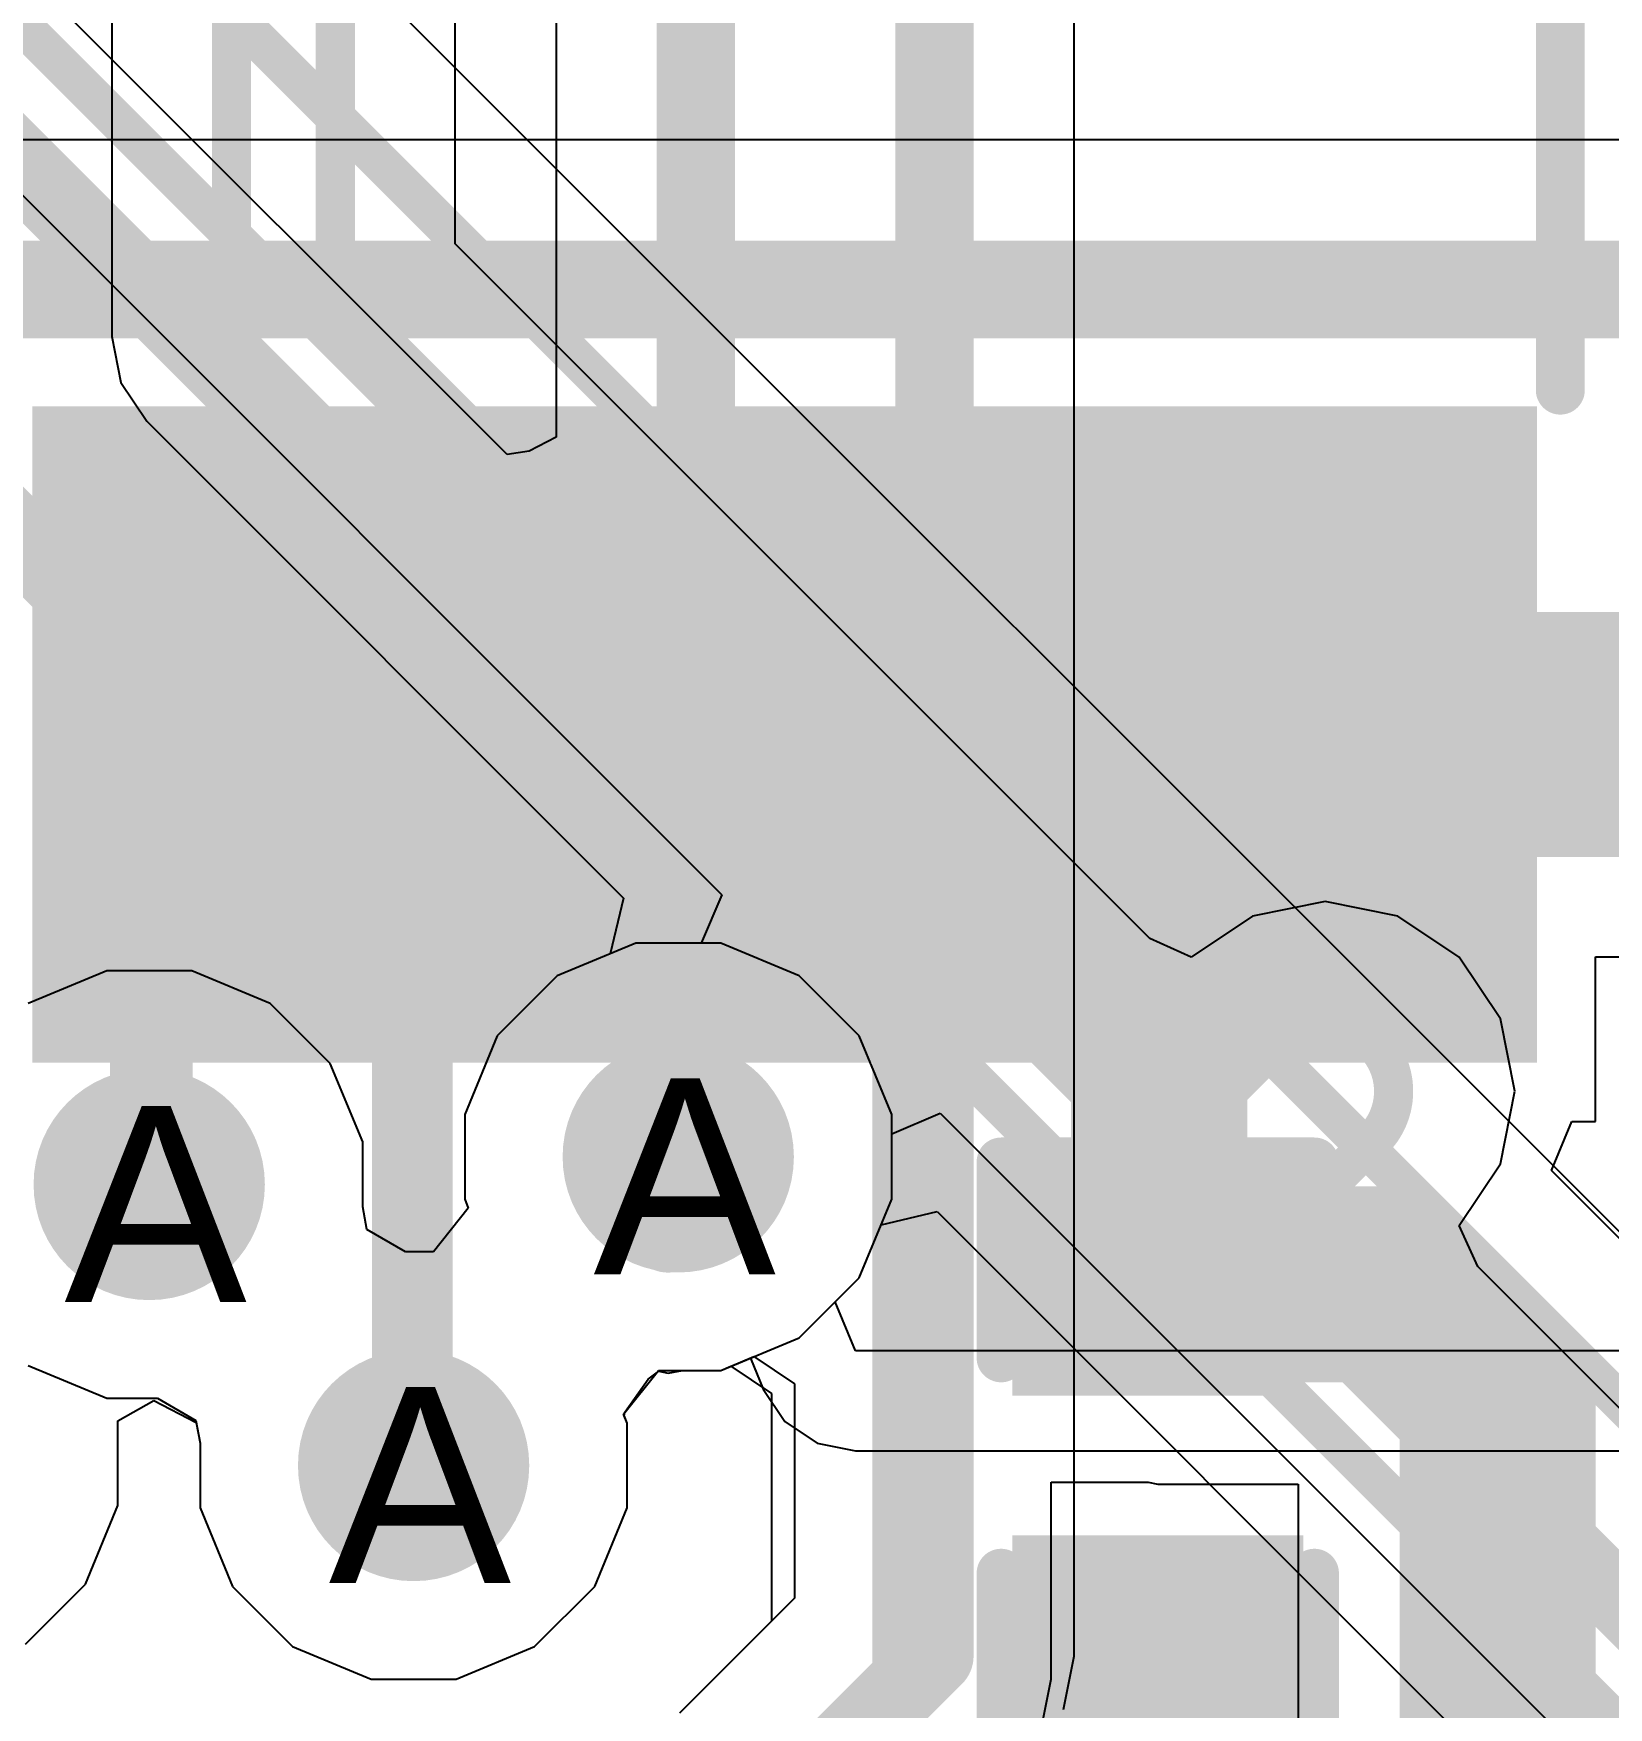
# Model space of a CAD drawing. Header units: inches. Extents: x 0 to 5271, y 0 to 5417.
# Drawn here: x 57.84 to 61.926, y 88.635 to 92.978 of the extents above; entities that cross this region are included whole.
import ezdxf

# ---------------------------------------------------------------- set-up
doc = ezdxf.new("R2010")
doc.units = ezdxf.units.IN
for name, color, linetype in [('Bottom Layer', 5, 'Continuous'), ('Drill Drawing', 1, 'Continuous'), ('L2_GND1', 16, 'Continuous'), ('L3_SIG1', 76, 'Continuous'), ('L4_PWR', 90, 'Continuous'), ('L5_GND2', 156, 'Continuous'), ('L6_SIG2', 130, 'Continuous'), ('L7_GND3', 216, 'Continuous'), ('Top Layer', 1, 'Continuous'), ('Top Overlay', 2, 'Continuous'), ('Top Paste', 8, 'Continuous'), ('Top Solder', 216, 'Continuous'), ('Via Holes', 16, 'Continuous')]:
    doc.layers.add(name, color=color, linetype=linetype)
doc.styles.add('Arial', font='', dxfattribs={"height": 0.2})
doc.styles.get('Arial').set_extended_font_data('Arial')

# ---------------------------------------------------------------- blocks, each defined once
blk = doc.blocks.new('C___0402_408')
at = {"layer": 'Top Layer'}
for points in [[(-0.6985, -0.3175), (-0.6985, 0.3175), (-0.2413, 0.3175), (-0.2413, -0.3175)], [(0.2413, -0.3175), (0.2413, 0.3175), (0.6985, 0.3175), (0.6985, -0.3175)]]:
    blk.add_hatch(color=1, dxfattribs=at).paths.add_polyline_path(points)
at = {"layer": 'Top Paste'}
for points in [[(-0.6985, -0.3175), (-0.6985, 0.3175), (-0.2413, 0.3175), (-0.2413, -0.3175)], [(0.2413, -0.3175), (0.2413, 0.3175), (0.6985, 0.3175), (0.6985, -0.3175)]]:
    blk.add_hatch(color=8, dxfattribs=at).paths.add_polyline_path(points)
at = {"layer": 'Top Solder'}
for points in [[(-0.7585, -0.3775), (-0.7585, 0.3775), (-0.1813, 0.3775), (-0.1813, -0.3775)], [(0.1813, -0.3775), (0.1813, 0.3775), (0.7585, 0.3775), (0.7585, -0.3775)]]:
    blk.add_hatch(color=216, dxfattribs=at).paths.add_polyline_path(points)
at = {"layer": 'Top Overlay'}
for points in [[(-0.2794, 0.4064, 0.127, 0.127, 0), (-0.7874, 0.4064, 0.127, 0.127, 0)], [(-0.7874, -0.4064, 0.127, 0.127, 0), (-0.7874, 0.4064, 0.127, 0.127, 0)], [(0.7874, 0.4064, 0.127, 0.127, 0), (0.2794, 0.4064, 0.127, 0.127, 0)], [(0.7874, -0.4064, 0.127, 0.127, 0), (0.7874, 0.4064, 0.127, 0.127, 0)], [(-0.2794, -0.4064, 0.127, 0.127, 0), (-0.7874, -0.4064, 0.127, 0.127, 0)], [(0.7874, -0.4064, 0.127, 0.127, 0), (0.2794, -0.4064, 0.127, 0.127, 0)]]:
    blk.add_lwpolyline(points, format="xyseb", dxfattribs=at)
for points in [[(-0.8191, 0.4064, 0.0635, 0.0635, 1), (-0.7556, 0.4064, 0.0635, 0.0635, 1)], [(-0.8191, 0.4064, 0.0635, 0.0635, 1), (-0.7556, 0.4064, 0.0635, 0.0635, 1)], [(-0.3111, 0.4064, 0.0635, 0.0635, 1), (-0.2476, 0.4064, 0.0635, 0.0635, 1)], [(0.2477, 0.4064, 0.0635, 0.0635, 1), (0.3112, 0.4064, 0.0635, 0.0635, 1)], [(0.7557, 0.4064, 0.0635, 0.0635, 1), (0.8192, 0.4064, 0.0635, 0.0635, 1)], [(0.7557, 0.4064, 0.0635, 0.0635, 1), (0.8192, 0.4064, 0.0635, 0.0635, 1)], [(-0.8191, -0.4064, 0.0635, 0.0635, 1), (-0.7556, -0.4064, 0.0635, 0.0635, 1)], [(-0.8191, -0.4064, 0.0635, 0.0635, 1), (-0.7556, -0.4064, 0.0635, 0.0635, 1)], [(-0.3111, -0.4064, 0.0635, 0.0635, 1), (-0.2476, -0.4064, 0.0635, 0.0635, 1)], [(0.2477, -0.4064, 0.0635, 0.0635, 1), (0.3112, -0.4064, 0.0635, 0.0635, 1)], [(0.7557, -0.4064, 0.0635, 0.0635, 1), (0.8192, -0.4064, 0.0635, 0.0635, 1)], [(0.7557, -0.4064, 0.0635, 0.0635, 1), (0.8192, -0.4064, 0.0635, 0.0635, 1)]]:
    blk.add_lwpolyline(points, format="xyseb", close=True, dxfattribs=at)
blk = doc.blocks.new('24_TSSOP_421')
at = {"layer": 'Top Layer'}
for points in [[(-3.65, -0.1), (-2.15, -0.1), (-2.15, -0.55), (-3.65, -0.55)], [(-3.65, -0.75), (-2.15, -0.75), (-2.15, -1.2), (-3.65, -1.2)], [(-3.65, -1.4), (-2.15, -1.4), (-2.15, -1.85), (-3.65, -1.85)], [(-3.65, -2.05), (-2.15, -2.05), (-2.15, -2.5), (-3.65, -2.5)], [(-3.65, -2.7), (-2.15, -2.7), (-2.15, -3.15), (-3.65, -3.15)], [(-3.65, -3.35), (-2.15, -3.35), (-2.15, -3.8), (-3.65, -3.8)]]:
    blk.add_hatch(color=1, dxfattribs=at).paths.add_polyline_path(points)
at = {"layer": 'Top Paste'}
for points in [[(-3.65, -0.1), (-2.15, -0.1), (-2.15, -0.55), (-3.65, -0.55)], [(-3.65, -0.75), (-2.15, -0.75), (-2.15, -1.2), (-3.65, -1.2)], [(-3.65, -1.4), (-2.15, -1.4), (-2.15, -1.85), (-3.65, -1.85)], [(-3.65, -2.05), (-2.15, -2.05), (-2.15, -2.5), (-3.65, -2.5)], [(-3.65, -2.7), (-2.15, -2.7), (-2.15, -3.15), (-3.65, -3.15)], [(-3.65, -3.35), (-2.15, -3.35), (-2.15, -3.8), (-3.65, -3.8)]]:
    blk.add_hatch(color=8, dxfattribs=at).paths.add_polyline_path(points)
at = {"layer": 'Top Solder'}
for points in [[(-3.7516, 0.0016), (-2.0484, 0.0016), (-2.0484, -0.6516), (-3.7516, -0.6516)], [(-3.7516, -0.6484), (-2.0484, -0.6484), (-2.0484, -1.3016), (-3.7516, -1.3016)], [(-3.7516, -1.2984), (-2.0484, -1.2984), (-2.0484, -1.9516), (-3.7516, -1.9516)], [(-3.7516, -1.9484), (-2.0484, -1.9484), (-2.0484, -2.6016), (-3.7516, -2.6016)], [(-3.7516, -2.5984), (-2.0484, -2.5984), (-2.0484, -3.2516), (-3.7516, -3.2516)], [(-3.7516, -3.2484), (-2.0484, -3.2484), (-2.0484, -3.9016), (-3.7516, -3.9016)]]:
    blk.add_hatch(color=216, dxfattribs=at).paths.add_polyline_path(points)
at = {"layer": 'Top Overlay'}
blk.add_lwpolyline([(-2.0066, -3.9624, 0.127, 0.127, 0), (1.9558, -3.9624, 0.127, 0.127, 0)], format="xyseb", dxfattribs=at)
blk.add_lwpolyline([(-2.0384, -3.9624, 0.0635, 0.0635, 1), (-1.9749, -3.9624, 0.0635, 0.0635, 1)], format="xyseb", close=True, dxfattribs=at)

msp = doc.modelspace()

# ---------------------------------------------------------------- hatches: boundary and pattern name
at = {"layer": 'Bottom Layer'}
h = msp.add_hatch(color=5, dxfattribs=at)
edge = h.paths.add_edge_path()
edge.add_arc((59.5129, 90.0639), 0.3, 0, 360)
h = msp.add_hatch(color=5, dxfattribs=at)
edge = h.paths.add_edge_path()
edge.add_arc((58.1406, 89.9922), 0.3, 0, 360)
h = msp.add_hatch(color=5, dxfattribs=at)
edge = h.paths.add_edge_path()
edge.add_arc((58.8264, 89.2632), 0.3, 0, 360)
at = {"layer": 'L2_GND1'}
h = msp.add_hatch(color=16, dxfattribs=at)
edge = h.paths.add_edge_path()
edge.add_arc((59.5129, 90.0639), 0.3, 0, 360)
h = msp.add_hatch(color=16, dxfattribs=at)
edge = h.paths.add_edge_path()
edge.add_arc((58.1406, 89.9922), 0.3, 0, 360)
h = msp.add_hatch(color=16, dxfattribs=at)
edge = h.paths.add_edge_path()
edge.add_arc((58.8264, 89.2632), 0.3, 0, 360)
at = {"layer": 'L3_SIG1'}
h = msp.add_hatch(color=76, dxfattribs=at)
edge = h.paths.add_edge_path()
edge.add_arc((59.5129, 90.0639), 0.3, 0, 360)
h = msp.add_hatch(color=76, dxfattribs=at)
edge = h.paths.add_edge_path()
edge.add_arc((58.1406, 89.9922), 0.3, 0, 360)
h = msp.add_hatch(color=76, dxfattribs=at)
edge = h.paths.add_edge_path()
edge.add_arc((58.8264, 89.2632), 0.3, 0, 360)
at = {"layer": 'L4_PWR'}
h = msp.add_hatch(color=90, dxfattribs=at)
edge = h.paths.add_edge_path()
edge.add_arc((59.5129, 90.0639), 0.3, 0, 360)
h = msp.add_hatch(color=90, dxfattribs=at)
edge = h.paths.add_edge_path()
edge.add_arc((58.1406, 89.9922), 0.3, 0, 360)
h = msp.add_hatch(color=90, dxfattribs=at)
edge = h.paths.add_edge_path()
edge.add_arc((58.8264, 89.2632), 0.3, 0, 360)
at = {"layer": 'L5_GND2'}
h = msp.add_hatch(color=156, dxfattribs=at)
edge = h.paths.add_edge_path()
edge.add_arc((59.5129, 90.0639), 0.3, 0, 360)
h = msp.add_hatch(color=156, dxfattribs=at)
edge = h.paths.add_edge_path()
edge.add_arc((58.1406, 89.9922), 0.3, 0, 360)
h = msp.add_hatch(color=156, dxfattribs=at)
edge = h.paths.add_edge_path()
edge.add_arc((58.8264, 89.2632), 0.3, 0, 360)
at = {"layer": 'L6_SIG2'}
h = msp.add_hatch(color=130, dxfattribs=at)
edge = h.paths.add_edge_path()
edge.add_arc((59.5129, 90.0639), 0.3, 0, 360)
h = msp.add_hatch(color=130, dxfattribs=at)
edge = h.paths.add_edge_path()
edge.add_arc((58.1406, 89.9922), 0.3, 0, 360)
h = msp.add_hatch(color=130, dxfattribs=at)
edge = h.paths.add_edge_path()
edge.add_arc((58.8264, 89.2632), 0.3, 0, 360)
at = {"layer": 'L7_GND3'}
h = msp.add_hatch(color=216, dxfattribs=at)
edge = h.paths.add_edge_path()
edge.add_arc((59.5129, 90.0639), 0.3, 0, 360)
h = msp.add_hatch(color=216, dxfattribs=at)
edge = h.paths.add_edge_path()
edge.add_arc((58.1406, 89.9922), 0.3, 0, 360)
h = msp.add_hatch(color=216, dxfattribs=at)
edge = h.paths.add_edge_path()
edge.add_arc((58.8264, 89.2632), 0.3, 0, 360)
at = {"layer": 'Top Layer'}
for points in [[(61.4136, 90.8419), (62.9872, 90.8419), (62.9872, 91.4769), (61.4136, 91.4769)], [(60.4393, 89.4791), (61.0743, 89.4791), (61.0743, 89.9617), (60.4393, 89.9617)]]:
    msp.add_hatch(color=1, dxfattribs=at).paths.add_polyline_path(points)
h = msp.add_hatch(color=1, dxfattribs=at)
edge = h.paths.add_edge_path()
edge.add_arc((59.5129, 90.0639), 0.3, 0, 360)
h = msp.add_hatch(color=1, dxfattribs=at)
edge = h.paths.add_edge_path()
edge.add_arc((58.1406, 89.9922), 0.3, 0, 360)
h = msp.add_hatch(color=1, dxfattribs=at)
edge = h.paths.add_edge_path()
edge.add_arc((58.8264, 89.2632), 0.3, 0, 360)
at = {"layer": 'Via Holes'}
h = msp.add_hatch(color=7, dxfattribs=at)
edge = h.paths.add_edge_path()
edge.add_arc((59.5129, 90.0639), 0.15, 0, 360)
h = msp.add_hatch(color=7, dxfattribs=at)
edge = h.paths.add_edge_path()
edge.add_arc((58.1406, 89.9922), 0.15, 0, 360)
h = msp.add_hatch(color=7, dxfattribs=at)
edge = h.paths.add_edge_path()
edge.add_arc((58.8264, 89.2632), 0.15, 0, 360)

# ---------------------------------------------------------------- linework, layer by layer
at = {"layer": 'Bottom Layer'}
for p, q in [((60.54, 88.7688), (60.54, 99.0974)), ((59.069, 91.8855), (56.3974, 94.5571)), ((59.196, 94.4864), (59.196, 91.9309)), ((59.196, 91.9309), (59.1259, 91.8942)), ((59.1259, 91.8942), (59.069, 91.8855)), ((59.6231, 89.5099), (59.7092, 89.5456)), ((59.7092, 89.5456), (59.8148, 89.475)), ((57.8268, 89.5225), (58.0304, 89.4382)), ((59.371, 89.3961), (59.4613, 89.5099)), ((59.4613, 89.5099), (59.6231, 89.5099)), ((59.8148, 89.475), (59.8148, 88.9189)), ((58.0304, 89.4382), (58.1618, 89.4382)), ((58.1618, 89.4382), (58.2616, 89.3797)), ((58.2616, 89.3797), (58.2724, 89.3209)), ((59.3804, 89.3734), (59.371, 89.3961)), ((59.3804, 89.153), (59.3804, 89.3734)), ((58.2724, 89.3209), (58.2724, 89.153)), ((58.2724, 89.153), (58.3567, 88.9494)), ((59.2961, 88.9494), (59.3804, 89.153)), ((58.3567, 88.9494), (58.5126, 88.7935)), ((59.1402, 88.7935), (59.2961, 88.9494)), ((59.8148, 88.9189), (59.5165, 88.6206)), ((58.5126, 88.7935), (58.7162, 88.7092)), ((58.9366, 88.7092), (59.1402, 88.7935)), ((60.5124, 88.63), (60.54, 88.7687)), ((60.54, 88.7687), (60.54, 88.7688)), ((58.7162, 88.7092), (58.9366, 88.7092))]:
    msp.add_line(p, q, dxfattribs=at)
for points in [[(59.5585, 90.1095, 0.2032, 0.2032, 0), (59.5585, 99.636, 0.2032, 0.2032, 0)], [(60.1774, 88.7687, 0.2032, 0.2032, 0), (60.1774, 99.6236, 0.2032, 0.2032, 0)], [(56.0348, 94.4069, 0.2032, 0.2032, 0), (58.8264, 91.6153, 0.2032, 0.2032, 0)], [(55.5752, 93.8966, 0.2032, 0.2032, 0), (58.1406, 91.3312, 0.2032, 0.2032, 0)], [(58.8264, 89.2632, 0.2032, 0.2032, 0), (58.8264, 91.6153, 0.2032, 0.2032, 0)], [(58.1406, 89.9922, 0.2032, 0.2032, 0), (58.1406, 91.3312, 0.2032, 0.2032, 0)], [(59.5129, 90.0639, 0.2032, 0.2032, 0), (59.5585, 90.1095, 0.2032, 0.2032, 0)], [(59.4752, 88.0666, 0.2032, 0.2032, 0), (60.1774, 88.7687, 0.2032, 0.2032, 0)]]:
    msp.add_lwpolyline(points, format="xyseb", dxfattribs=at)
for points in [[(58.7756, 91.6153, 0.1016, 0.1016, 1), (58.8772, 91.6153, 0.1016, 0.1016, 1)], [(58.7756, 91.6153, 0.1016, 0.1016, 1), (58.8772, 91.6153, 0.1016, 0.1016, 1)], [(58.0898, 91.3312, 0.1016, 0.1016, 1), (58.1914, 91.3312, 0.1016, 0.1016, 1)], [(58.0898, 91.3312, 0.1016, 0.1016, 1), (58.1914, 91.3312, 0.1016, 0.1016, 1)], [(59.5077, 90.1095, 0.1016, 0.1016, 1), (59.6093, 90.1095, 0.1016, 0.1016, 1)], [(59.5077, 90.1095, 0.1016, 0.1016, 1), (59.6093, 90.1095, 0.1016, 0.1016, 1)], [(59.4621, 90.0639, 0.1016, 0.1016, 1), (59.5637, 90.0639, 0.1016, 0.1016, 1)], [(58.0898, 89.9922, 0.1016, 0.1016, 1), (58.1914, 89.9922, 0.1016, 0.1016, 1)], [(58.7756, 89.2632, 0.1016, 0.1016, 1), (58.8772, 89.2632, 0.1016, 0.1016, 1)], [(60.1266, 88.7687, 0.1016, 0.1016, 1), (60.2282, 88.7687, 0.1016, 0.1016, 1)], [(60.1266, 88.7687, 0.1016, 0.1016, 1), (60.2282, 88.7687, 0.1016, 0.1016, 1)]]:
    msp.add_lwpolyline(points, format="xyseb", close=True, dxfattribs=at)
at = {"layer": 'L2_GND1'}
for p, q in [((59.4027, 90.6179), (59.1991, 90.5336)), ((59.6231, 90.6179), (59.4027, 90.6179)), ((59.8267, 90.5336), (59.6231, 90.6179)), ((58.0304, 90.5462), (57.8268, 90.4619)), ((58.2508, 90.5462), (58.0304, 90.5462)), ((58.4544, 90.4619), (58.2508, 90.5462)), ((59.1991, 90.5336), (59.0433, 90.3778)), ((59.9826, 90.3778), (59.8267, 90.5336)), ((58.6103, 90.306), (58.4544, 90.4619)), ((59.0433, 90.3778), (58.9589, 90.1741)), ((60.0669, 90.1741), (59.9826, 90.3778)), ((58.6946, 90.1024), (58.6103, 90.306)), ((58.9589, 90.1741), (58.9589, 89.9537)), ((60.0669, 89.9537), (60.0669, 90.1741)), ((58.6946, 89.9345), (58.6946, 90.1024)), ((58.7054, 89.8757), (58.6946, 89.9345)), ((58.9589, 89.9537), (58.9683, 89.931)), ((59.9826, 89.7501), (60.0669, 89.9537)), ((58.9683, 89.931), (58.878, 89.8172)), ((58.8052, 89.8172), (58.7054, 89.8757)), ((58.878, 89.8172), (58.8052, 89.8172)), ((59.9199, 89.6874), (59.9826, 89.7501)), ((59.9725, 89.5604), (59.9199, 89.6874)), ((59.6231, 89.5099), (59.6999, 89.5417)), ((59.6999, 89.5417), (59.7332, 89.4613)), ((71.0166, 89.5604), (59.9725, 89.5604)), ((57.8268, 89.5225), (58.0304, 89.4382)), ((59.371, 89.3961), (59.4613, 89.5099)), ((59.4613, 89.5099), (59.6231, 89.5099)), ((59.7332, 89.4613), (59.7893, 89.3773)), ((58.0304, 89.4382), (58.1618, 89.4382)), ((58.1618, 89.4382), (58.2616, 89.3797)), ((58.2616, 89.3797), (58.2724, 89.3209)), ((59.3804, 89.3734), (59.371, 89.3961)), ((59.3804, 89.153), (59.3804, 89.3734)), ((59.7893, 89.3773), (59.8734, 89.3211)), ((58.2724, 89.3209), (58.2724, 89.153)), ((59.8734, 89.3211), (59.9725, 89.3014)), ((59.9725, 89.3014), (70.9887, 89.3014)), ((58.2724, 89.153), (58.3567, 88.9494)), ((59.2961, 88.9494), (59.3804, 89.153)), ((58.3567, 88.9494), (58.5126, 88.7935)), ((59.1402, 88.7935), (59.2961, 88.9494)), ((58.5126, 88.7935), (58.7162, 88.7092)), ((58.9366, 88.7092), (59.1402, 88.7935)), ((58.7162, 88.7092), (58.9366, 88.7092))]:
    msp.add_line(p, q, dxfattribs=at)
at = {"layer": 'L3_SIG1'}
for p, q in [((59.4027, 90.6179), (59.1991, 90.5336)), ((59.6231, 90.6179), (59.4027, 90.6179)), ((59.8267, 90.5336), (59.6231, 90.6179)), ((58.0304, 90.5462), (57.8268, 90.4619)), ((58.2508, 90.5462), (58.0304, 90.5462)), ((58.4544, 90.4619), (58.2508, 90.5462)), ((59.1991, 90.5336), (59.0433, 90.3778)), ((59.9826, 90.3778), (59.8267, 90.5336)), ((58.6103, 90.306), (58.4544, 90.4619)), ((59.0433, 90.3778), (58.9589, 90.1741)), ((60.0669, 90.1741), (59.9826, 90.3778)), ((58.6946, 90.1024), (58.6103, 90.306)), ((58.9589, 90.1741), (58.9589, 89.9537)), ((60.0669, 89.9537), (60.0669, 90.1741)), ((58.6946, 89.9345), (58.6946, 90.1024)), ((58.7054, 89.8757), (58.6946, 89.9345)), ((58.9589, 89.9537), (58.9683, 89.931)), ((59.9826, 89.7501), (60.0669, 89.9537)), ((58.9683, 89.931), (58.878, 89.8172)), ((58.8052, 89.8172), (58.7054, 89.8757)), ((58.878, 89.8172), (58.8052, 89.8172)), ((59.8267, 89.5943), (59.9826, 89.7501)), ((59.6231, 89.5099), (59.8267, 89.5943)), ((57.8268, 89.5225), (58.0304, 89.4382)), ((59.371, 89.3961), (59.4613, 89.5099)), ((59.4613, 89.5099), (59.6231, 89.5099)), ((58.0304, 89.4382), (58.1618, 89.4382)), ((58.1618, 89.4382), (58.2616, 89.3797)), ((58.2616, 89.3797), (58.2724, 89.3209)), ((59.3804, 89.3734), (59.371, 89.3961)), ((59.3804, 89.153), (59.3804, 89.3734)), ((58.2724, 89.3209), (58.2724, 89.153)), ((58.2724, 89.153), (58.3567, 88.9494)), ((59.2961, 88.9494), (59.3804, 89.153)), ((58.3567, 88.9494), (58.5126, 88.7935)), ((59.1402, 88.7935), (59.2961, 88.9494)), ((58.5126, 88.7935), (58.7162, 88.7092)), ((58.9366, 88.7092), (59.1402, 88.7935)), ((58.7162, 88.7092), (58.9366, 88.7092))]:
    msp.add_line(p, q, dxfattribs=at)
at = {"layer": 'L4_PWR'}
for p, q in [((59.4027, 90.6179), (59.1991, 90.5336)), ((59.6231, 90.6179), (59.4027, 90.6179)), ((59.8267, 90.5336), (59.6231, 90.6179)), ((58.0304, 90.5462), (57.8268, 90.4619)), ((58.2508, 90.5462), (58.0304, 90.5462)), ((58.4544, 90.4619), (58.2508, 90.5462)), ((59.1991, 90.5336), (59.0433, 90.3778)), ((59.9826, 90.3778), (59.8267, 90.5336)), ((58.6103, 90.306), (58.4544, 90.4619)), ((59.0433, 90.3778), (58.9589, 90.1741)), ((60.0669, 90.1741), (59.9826, 90.3778)), ((58.6946, 90.1024), (58.6103, 90.306)), ((58.9589, 90.1741), (58.9589, 89.9537)), ((60.0669, 89.9537), (60.0669, 90.1741)), ((58.6946, 89.9345), (58.6946, 90.1024)), ((58.7054, 89.8757), (58.6946, 89.9345)), ((58.9589, 89.9537), (58.9683, 89.931)), ((59.9826, 89.7501), (60.0669, 89.9537)), ((58.9683, 89.931), (58.878, 89.8172)), ((58.8052, 89.8172), (58.7054, 89.8757)), ((58.878, 89.8172), (58.8052, 89.8172)), ((59.8267, 89.5943), (59.9826, 89.7501)), ((59.6231, 89.5099), (59.8267, 89.5943)), ((59.371, 89.3961), (59.4613, 89.5099)), ((59.4613, 89.5099), (59.6231, 89.5099)), ((58.0596, 89.3788), (58.1528, 89.4321)), ((58.1528, 89.4321), (58.2624, 89.375)), ((58.0596, 89.1594), (58.0596, 89.3788)), ((58.2624, 89.375), (58.2724, 89.3209)), ((59.3804, 89.3734), (59.371, 89.3961)), ((59.3804, 89.153), (59.3804, 89.3734)), ((58.2724, 89.3209), (58.2724, 89.153)), ((57.9753, 88.9558), (58.0596, 89.1594)), ((58.2724, 89.153), (58.3567, 88.9494)), ((59.2961, 88.9494), (59.3804, 89.153)), ((57.8194, 88.7999), (57.9753, 88.9558)), ((58.3567, 88.9494), (58.5126, 88.7935)), ((59.1402, 88.7935), (59.2961, 88.9494)), ((58.5126, 88.7935), (58.7162, 88.7092)), ((58.9366, 88.7092), (59.1402, 88.7935)), ((58.7162, 88.7092), (58.9366, 88.7092))]:
    msp.add_line(p, q, dxfattribs=at)
at = {"layer": 'L5_GND2'}
for p, q in [((58.0432, 94.5376), (58.0432, 92.1918)), ((58.934, 92.4321), (58.934, 94.5376)), ((60.3842, 90.9819), (58.934, 92.4321)), ((58.0432, 92.1918), (58.0669, 92.0729)), ((58.0669, 92.0729), (58.1342, 91.9721)), ((58.1342, 91.9721), (59.371, 90.7353)), ((60.7359, 90.6301), (60.3842, 90.9819)), ((59.371, 90.7353), (59.3363, 90.5904)), ((61.1909, 90.726), (61.0026, 90.6885)), ((61.3792, 90.6885), (61.1909, 90.726)), ((61.0026, 90.6885), (60.843, 90.5818)), ((61.5388, 90.5818), (61.3792, 90.6885)), ((60.843, 90.5818), (60.7359, 90.6301)), ((59.3363, 90.5904), (59.1991, 90.5336)), ((58.0304, 90.5462), (57.8268, 90.4619)), ((58.2508, 90.5462), (58.0304, 90.5462)), ((58.4544, 90.4619), (58.2508, 90.5462)), ((61.5388, 90.5818), (61.5388, 90.5819)), ((61.5388, 90.5819), (61.5388, 90.5818)), ((61.6455, 90.4222), (61.5388, 90.5818)), ((61.5388, 90.5818), (61.5388, 90.5818)), ((59.1991, 90.5336), (59.0433, 90.3778)), ((58.6103, 90.306), (58.4544, 90.4619)), ((61.6829, 90.2339), (61.6455, 90.4222)), ((59.0433, 90.3778), (58.9589, 90.1741)), ((58.6946, 90.1024), (58.6103, 90.306)), ((61.6455, 90.0456), (61.6829, 90.2339)), ((58.9589, 90.1741), (58.9589, 89.9537)), ((58.6946, 89.9345), (58.6946, 90.1024)), ((61.5388, 89.886), (61.6455, 90.0456)), ((58.7054, 89.8757), (58.6946, 89.9345)), ((58.9589, 89.9537), (58.9683, 89.931)), ((58.9683, 89.931), (58.878, 89.8172)), ((60.0394, 89.8873), (60.1843, 89.922)), ((60.1843, 89.922), (61.9595, 88.1469)), ((58.8052, 89.8172), (58.7054, 89.8757)), ((59.9826, 89.7501), (60.0394, 89.8873)), ((61.5871, 89.779), (61.5388, 89.886)), ((58.878, 89.8172), (58.8052, 89.8172)), ((62.4194, 88.9466), (61.5871, 89.779)), ((59.8267, 89.5943), (59.9826, 89.7501)), ((59.6231, 89.5099), (59.8267, 89.5943)), ((57.8268, 89.5225), (58.0304, 89.4382)), ((59.371, 89.3961), (59.4613, 89.5099)), ((59.4613, 89.5099), (59.6231, 89.5099)), ((58.0304, 89.4382), (58.1618, 89.4382)), ((58.1618, 89.4382), (58.2616, 89.3797)), ((58.2616, 89.3797), (58.2724, 89.3209)), ((59.3804, 89.3734), (59.371, 89.3961)), ((59.3804, 89.153), (59.3804, 89.3734)), ((58.2724, 89.3209), (58.2724, 89.153)), ((58.2724, 89.153), (58.3567, 88.9494)), ((59.2961, 88.9494), (59.3804, 89.153)), ((58.3567, 88.9494), (58.5126, 88.7935)), ((59.1402, 88.7935), (59.2961, 88.9494)), ((58.5126, 88.7935), (58.7162, 88.7092)), ((58.9366, 88.7092), (59.1402, 88.7935)), ((58.7162, 88.7092), (58.9366, 88.7092))]:
    msp.add_line(p, q, dxfattribs=at)
for points in [[(58.354, 92.1918, 0.1016, 0.1016, 0), (58.354, 94.7903, 0.1016, 0.1016, 0)], [(58.6232, 92.3033, 0.1016, 0.1016, 0), (58.6232, 94.7903, 0.1016, 0.1016, 0)], [(58.6232, 92.3033, 0.1016, 0.1016, 0), (60.1644, 90.7621, 0.1016, 0.1016, 0)], [(58.354, 92.1918, 0.1016, 0.1016, 0), (62.1792, 88.3666, 0.1016, 0.1016, 0)], [(60.1644, 90.7621, 0.1016, 0.1016, 0), (60.6903, 90.2362, 0.1016, 0.1016, 0)], [(61.0652, 90.3596, 0.1016, 0.1016, -0.414211), (61.3166, 90.3596, 0.1016, 0.1016, 0)], [(60.9418, 90.2362, 0.1016, 0.1016, 0), (61.0652, 90.3596, 0.1016, 0.1016, 0)], [(61.3166, 90.3596, 0.1016, 0.1016, 0), (61.3166, 90.3596, 0.1016, 0.1016, 0)], [(61.3166, 90.3596, 0.1016, 0.1016, -0.414214), (61.3166, 90.1082, 0.1016, 0.1016, 0)], [(60.9418, 90.2362, 0.1016, 0.1016, -0.414208), (60.6903, 90.2362, 0.1016, 0.1016, 0)], [(61.1932, 89.9848, 0.1016, 0.1016, 0), (61.3166, 90.1082, 0.1016, 0.1016, 0)], [(61.1932, 89.7333, 0.1016, 0.1016, -0.414208), (61.1932, 89.9848, 0.1016, 0.1016, 0)], [(61.1932, 89.7333, 0.1016, 0.1016, 0), (61.4806, 89.446, 0.1016, 0.1016, 0)], [(61.4806, 89.446, 0.1016, 0.1016, 0), (62.2907, 88.6358, 0.1016, 0.1016, 0)]]:
    msp.add_lwpolyline(points, format="xyseb", dxfattribs=at)
for points in [[(58.5978, 92.3033, 0.0508, 0.0508, 1), (58.6486, 92.3033, 0.0508, 0.0508, 1)], [(58.5978, 92.3033, 0.0508, 0.0508, 1), (58.6486, 92.3033, 0.0508, 0.0508, 1)], [(58.3286, 92.1918, 0.0508, 0.0508, 1), (58.3794, 92.1918, 0.0508, 0.0508, 1)], [(58.3286, 92.1918, 0.0508, 0.0508, 1), (58.3794, 92.1918, 0.0508, 0.0508, 1)], [(60.139, 90.7621, 0.0508, 0.0508, 1), (60.1898, 90.7621, 0.0508, 0.0508, 1)], [(60.139, 90.7621, 0.0508, 0.0508, 1), (60.1898, 90.7621, 0.0508, 0.0508, 1)], [(61.0398, 90.3596, 0.0508, 0.0508, 1), (61.0906, 90.3596, 0.0508, 0.0508, 1)], [(61.0398, 90.3596, 0.0508, 0.0508, 1), (61.0906, 90.3596, 0.0508, 0.0508, 1)], [(61.2912, 90.3596, 0.0508, 0.0508, 1), (61.342, 90.3596, 0.0508, 0.0508, 1)], [(61.2912, 90.3596, 0.0508, 0.0508, 1), (61.342, 90.3596, 0.0508, 0.0508, 1)], [(61.2912, 90.3596, 0.0508, 0.0508, 1), (61.342, 90.3596, 0.0508, 0.0508, 1)], [(61.2912, 90.3596, 0.0508, 0.0508, 1), (61.342, 90.3596, 0.0508, 0.0508, 1)], [(60.6649, 90.2362, 0.0508, 0.0508, 1), (60.7157, 90.2362, 0.0508, 0.0508, 1)], [(60.6649, 90.2362, 0.0508, 0.0508, 1), (60.7157, 90.2362, 0.0508, 0.0508, 1)], [(60.9164, 90.2362, 0.0508, 0.0508, 1), (60.9672, 90.2362, 0.0508, 0.0508, 1)], [(60.9164, 90.2362, 0.0508, 0.0508, 1), (60.9672, 90.2362, 0.0508, 0.0508, 1)], [(61.2912, 90.1082, 0.0508, 0.0508, 1), (61.342, 90.1082, 0.0508, 0.0508, 1)], [(61.2912, 90.1082, 0.0508, 0.0508, 1), (61.342, 90.1082, 0.0508, 0.0508, 1)], [(61.1678, 89.9848, 0.0508, 0.0508, 1), (61.2186, 89.9848, 0.0508, 0.0508, 1)], [(61.1678, 89.9848, 0.0508, 0.0508, 1), (61.2186, 89.9848, 0.0508, 0.0508, 1)], [(61.1678, 89.7333, 0.0508, 0.0508, 1), (61.2186, 89.7333, 0.0508, 0.0508, 1)], [(61.1678, 89.7333, 0.0508, 0.0508, 1), (61.2186, 89.7333, 0.0508, 0.0508, 1)], [(61.4552, 89.446, 0.0508, 0.0508, 1), (61.506, 89.446, 0.0508, 0.0508, 1)], [(61.4552, 89.446, 0.0508, 0.0508, 1), (61.506, 89.446, 0.0508, 0.0508, 1)]]:
    msp.add_lwpolyline(points, format="xyseb", close=True, dxfattribs=at)
at = {"layer": 'L6_SIG2'}
for p, q in [((59.4027, 90.6179), (59.1991, 90.5336)), ((59.6231, 90.6179), (59.4027, 90.6179)), ((59.8267, 90.5336), (59.6231, 90.6179)), ((58.0304, 90.5462), (57.8268, 90.4619)), ((58.2508, 90.5462), (58.0304, 90.5462)), ((58.4544, 90.4619), (58.2508, 90.5462)), ((59.1991, 90.5336), (59.0433, 90.3778)), ((59.9826, 90.3778), (59.8267, 90.5336)), ((58.6103, 90.306), (58.4544, 90.4619)), ((59.0433, 90.3778), (58.9589, 90.1741)), ((60.0669, 90.1741), (59.9826, 90.3778)), ((58.6946, 90.1024), (58.6103, 90.306)), ((58.9589, 90.1741), (58.9589, 89.9537)), ((60.0669, 89.9537), (60.0669, 90.1741)), ((58.6946, 89.9345), (58.6946, 90.1024)), ((58.7054, 89.8757), (58.6946, 89.9345)), ((58.9589, 89.9537), (58.9683, 89.931)), ((59.9826, 89.7501), (60.0669, 89.9537)), ((58.9683, 89.931), (58.878, 89.8172)), ((58.8052, 89.8172), (58.7054, 89.8757)), ((58.878, 89.8172), (58.8052, 89.8172)), ((59.8267, 89.5943), (59.9826, 89.7501)), ((59.6231, 89.5099), (59.8267, 89.5943)), ((57.8268, 89.5225), (58.0304, 89.4382)), ((59.371, 89.3961), (59.4613, 89.5099)), ((59.4613, 89.5099), (59.6231, 89.5099)), ((58.0304, 89.4382), (58.1618, 89.4382)), ((58.1618, 89.4382), (58.2616, 89.3797)), ((58.2616, 89.3797), (58.2724, 89.3209)), ((59.3804, 89.3734), (59.371, 89.3961)), ((59.3804, 89.153), (59.3804, 89.3734)), ((58.2724, 89.3209), (58.2724, 89.153)), ((58.2724, 89.153), (58.3567, 88.9494)), ((59.2961, 88.9494), (59.3804, 89.153)), ((58.3567, 88.9494), (58.5126, 88.7935)), ((59.1402, 88.7935), (59.2961, 88.9494)), ((58.5126, 88.7935), (58.7162, 88.7092)), ((58.9366, 88.7092), (59.1402, 88.7935)), ((58.7162, 88.7092), (58.9366, 88.7092))]:
    msp.add_line(p, q, dxfattribs=at)
at = {"layer": 'L7_GND3'}
for p, q in [((70.4996, 81.3239), (56.3871, 95.4364)), ((55.8702, 94.4995), (59.626, 90.7437)), ((59.626, 90.7437), (59.5722, 90.6179)), ((59.4027, 90.6179), (59.1991, 90.5336)), ((59.5722, 90.6179), (59.4027, 90.6179)), ((58.0304, 90.5462), (57.8268, 90.4619)), ((58.2508, 90.5462), (58.0304, 90.5462)), ((58.4544, 90.4619), (58.2508, 90.5462)), ((59.1991, 90.5336), (59.0433, 90.3778)), ((58.6103, 90.306), (58.4544, 90.4619)), ((59.0433, 90.3778), (58.9589, 90.1741)), ((58.6946, 90.1024), (58.6103, 90.306)), ((58.9589, 90.1741), (58.9589, 89.9537)), ((60.0669, 90.1232), (60.1927, 90.177)), ((60.1927, 90.177), (67.8342, 82.5355)), ((60.0669, 89.9537), (60.0669, 90.1232)), ((58.6946, 89.9345), (58.6946, 90.1024)), ((58.7054, 89.8757), (58.6946, 89.9345)), ((58.9589, 89.9537), (58.9683, 89.931)), ((59.9826, 89.7501), (60.0669, 89.9537)), ((58.9683, 89.931), (58.878, 89.8172)), ((58.8052, 89.8172), (58.7054, 89.8757)), ((58.878, 89.8172), (58.8052, 89.8172)), ((59.8267, 89.5943), (59.9826, 89.7501)), ((59.6231, 89.5099), (59.8267, 89.5943)), ((57.8268, 89.5225), (58.0304, 89.4382)), ((59.371, 89.3961), (59.4613, 89.5099)), ((59.4613, 89.5099), (59.6231, 89.5099)), ((58.0304, 89.4382), (58.1618, 89.4382)), ((58.1618, 89.4382), (58.2616, 89.3797)), ((58.2616, 89.3797), (58.2724, 89.3209)), ((59.3804, 89.3734), (59.371, 89.3961)), ((59.3804, 89.153), (59.3804, 89.3734)), ((58.2724, 89.3209), (58.2724, 89.153)), ((58.2724, 89.153), (58.3567, 88.9494)), ((59.2961, 88.9494), (59.3804, 89.153)), ((58.3567, 88.9494), (58.5126, 88.7935)), ((59.1402, 88.7935), (59.2961, 88.9494)), ((58.5126, 88.7935), (58.7162, 88.7092)), ((58.9366, 88.7092), (59.1402, 88.7935)), ((58.7162, 88.7092), (58.9366, 88.7092))]:
    msp.add_line(p, q, dxfattribs=at)
for points in [[(56.1673, 95.2167, 0.1016, 0.1016, 0), (70.2799, 81.1041, 0.1016, 0.1016, 0)], [(55.999, 94.8103, 0.1016, 0.1016, 0), (69.9925, 80.8168, 0.1016, 0.1016, 0)]]:
    msp.add_lwpolyline(points, format="xyseb", dxfattribs=at)
at = {"layer": 'Top Layer'}
for p, q in [((62.2748, 92.7021), (57.0343, 92.7021)), ((61.8926, 90.1554), (61.8926, 90.5829)), ((61.8926, 90.5829), (62.9872, 90.5829)), ((61.7782, 90.0284), (61.8308, 90.1554)), ((61.8308, 90.1554), (61.8926, 90.1554)), ((62.0048, 89.8017), (61.7782, 90.0284)), ((57.8268, 89.5225), (58.0304, 89.4382)), ((59.4346, 89.4876), (59.4623, 89.5075)), ((59.4623, 89.5075), (59.4868, 89.5026)), ((59.4868, 89.5026), (59.5235, 89.5099)), ((59.5235, 89.5099), (59.6231, 89.5099)), ((59.6231, 89.5099), (59.6496, 89.5209)), ((59.6496, 89.5209), (59.7552, 89.4503)), ((59.3747, 89.4015), (59.4346, 89.4876)), ((58.0304, 89.4382), (58.1618, 89.4382)), ((58.1618, 89.4382), (58.2616, 89.3797)), ((59.7552, 89.4503), (59.7552, 88.8593)), ((58.2616, 89.3797), (58.2724, 89.3209)), ((59.3724, 89.3926), (59.3747, 89.4015)), ((59.3804, 89.3734), (59.3724, 89.3926)), ((59.3804, 89.153), (59.3804, 89.3734)), ((58.2724, 89.3209), (58.2724, 89.153)), ((60.4803, 88.7091), (60.4803, 89.2201)), ((60.4803, 89.2201), (60.7318, 89.2201)), ((60.7318, 89.2201), (60.7568, 89.2151)), ((60.7568, 89.2151), (61.1206, 89.2151)), ((61.1206, 89.2151), (61.1206, 85.679)), ((58.2724, 89.153), (58.3567, 88.9494)), ((59.2961, 88.9494), (59.3804, 89.153)), ((58.3567, 88.9494), (58.5126, 88.7935)), ((59.1402, 88.7935), (59.2961, 88.9494)), ((59.7552, 88.8593), (59.5165, 88.6206)), ((58.5126, 88.7935), (58.7162, 88.7092)), ((58.9366, 88.7092), (59.1402, 88.7935)), ((58.7162, 88.7092), (58.9366, 88.7092)), ((60.4527, 88.5703), (60.4803, 88.7091))]:
    msp.add_line(p, q, dxfattribs=at)
for points in [[(57.0343, 92.3137, 0.254, 0.254, 0), (62.6558, 92.3137, 0.254, 0.254, 0)], [(60.7602, 89.7365, 0.4572, 0.4572, 0), (60.7602, 91.156, 0.4572, 0.4572, 0)], [(58.1521, 91.1479, 0.2032, 0.2032, 0), (58.1636, 91.1594, 0.2032, 0.2032, 0)], [(58.1521, 90.0037, 0.2032, 0.2032, 0), (58.1521, 91.1479, 0.2032, 0.2032, 0)], [(58.8136, 91.1594, 0.2032, 0.2032, 0), (58.82, 91.153, 0.2032, 0.2032, 0)], [(58.82, 89.2696, 0.2032, 0.2032, 0), (58.82, 91.153, 0.2032, 0.2032, 0)], [(59.4636, 91.1594, 0.2032, 0.2032, 0), (59.4752, 91.1478, 0.2032, 0.2032, 0)], [(59.4752, 91.1478, 0.2032, 0.2032, 0), (59.4883, 91.1347, 0.2032, 0.2032, 0)], [(59.4883, 90.0886, 0.2032, 0.2032, 0), (59.4883, 91.1347, 0.2032, 0.2032, 0)], [(60.1136, 91.1594, 0.2032, 0.2032, 0), (60.1177, 91.1553, 0.2032, 0.2032, 0)], [(60.1177, 88.7091, 0.2032, 0.2032, 0), (60.1177, 91.1553, 0.2032, 0.2032, 0)], [(59.4868, 90.0378, 0.2032, 0.2032, 0), (59.5129, 90.0639, 0.2032, 0.2032, 0)], [(59.4883, 90.0886, 0.2032, 0.2032, 0), (59.5129, 90.0639, 0.2032, 0.2032, 0)], [(58.1406, 89.9922, 0.2032, 0.2032, 0), (58.1521, 90.0037, 0.2032, 0.2032, 0)], [(59.4868, 89.8652, 0.2032, 0.2032, 0), (59.4868, 90.0378, 0.2032, 0.2032, 0)], [(60.7568, 89.7331, 0.508, 0.508, 0), (60.7602, 89.7365, 0.508, 0.508, 0)], [(60.7568, 89.7331, 0.508, 0.508, 0), (61.341, 89.7331, 0.508, 0.508, 0)], [(61.341, 89.7331, 0.508, 0.508, 0), (61.6386, 89.4355, 0.508, 0.508, 0)], [(61.6386, 85.679, 0.508, 0.508, 0), (61.6386, 89.4355, 0.508, 0.508, 0)], [(58.82, 89.2696, 0.2032, 0.2032, 0), (58.8264, 89.2632, 0.2032, 0.2032, 0)], [(60.7568, 88.7933, 0.3048, 0.3048, 0), (60.7831, 88.7669, 0.3048, 0.3048, 0)], [(60.7831, 88.0929, 0.3048, 0.3048, 0), (60.7831, 88.7669, 0.3048, 0.3048, 0)], [(59.4752, 88.0666, 0.2032, 0.2032, 0), (60.1177, 88.7091, 0.2032, 0.2032, 0)]]:
    msp.add_lwpolyline(points, format="xyseb", dxfattribs=at)
for points in [[(60.6459, 91.156, 0.2286, 0.2286, 1), (60.8745, 91.156, 0.2286, 0.2286, 1)], [(58.1013, 91.1479, 0.1016, 0.1016, 1), (58.2029, 91.1479, 0.1016, 0.1016, 1)], [(58.1013, 91.1479, 0.1016, 0.1016, 1), (58.2029, 91.1479, 0.1016, 0.1016, 1)], [(58.1128, 91.1594, 0.1016, 0.1016, 1), (58.2144, 91.1594, 0.1016, 0.1016, 1)], [(58.7628, 91.1594, 0.1016, 0.1016, 1), (58.8644, 91.1594, 0.1016, 0.1016, 1)], [(58.7692, 91.153, 0.1016, 0.1016, 1), (58.8708, 91.153, 0.1016, 0.1016, 1)], [(58.7692, 91.153, 0.1016, 0.1016, 1), (58.8708, 91.153, 0.1016, 0.1016, 1)], [(59.4128, 91.1594, 0.1016, 0.1016, 1), (59.5144, 91.1594, 0.1016, 0.1016, 1)], [(59.4244, 91.1478, 0.1016, 0.1016, 1), (59.526, 91.1478, 0.1016, 0.1016, 1)], [(59.4244, 91.1478, 0.1016, 0.1016, 1), (59.526, 91.1478, 0.1016, 0.1016, 1)], [(59.4375, 91.1347, 0.1016, 0.1016, 1), (59.5391, 91.1347, 0.1016, 0.1016, 1)], [(59.4375, 91.1347, 0.1016, 0.1016, 1), (59.5391, 91.1347, 0.1016, 0.1016, 1)], [(60.0628, 91.1594, 0.1016, 0.1016, 1), (60.1644, 91.1594, 0.1016, 0.1016, 1)], [(60.0669, 91.1553, 0.1016, 0.1016, 1), (60.1685, 91.1553, 0.1016, 0.1016, 1)], [(60.0669, 91.1553, 0.1016, 0.1016, 1), (60.1685, 91.1553, 0.1016, 0.1016, 1)], [(59.4375, 90.0886, 0.1016, 0.1016, 1), (59.5391, 90.0886, 0.1016, 0.1016, 1)], [(59.4375, 90.0886, 0.1016, 0.1016, 1), (59.5391, 90.0886, 0.1016, 0.1016, 1)], [(59.4621, 90.0639, 0.1016, 0.1016, 1), (59.5637, 90.0639, 0.1016, 0.1016, 1)], [(59.4621, 90.0639, 0.1016, 0.1016, 1), (59.5637, 90.0639, 0.1016, 0.1016, 1)], [(58.1013, 90.0037, 0.1016, 0.1016, 1), (58.2029, 90.0037, 0.1016, 0.1016, 1)], [(58.1013, 90.0037, 0.1016, 0.1016, 1), (58.2029, 90.0037, 0.1016, 0.1016, 1)], [(59.436, 90.0378, 0.1016, 0.1016, 1), (59.5376, 90.0378, 0.1016, 0.1016, 1)], [(59.436, 90.0378, 0.1016, 0.1016, 1), (59.5376, 90.0378, 0.1016, 0.1016, 1)], [(58.0898, 89.9922, 0.1016, 0.1016, 1), (58.1914, 89.9922, 0.1016, 0.1016, 1)], [(60.6298, 89.7331, 0.254, 0.254, 1), (60.8838, 89.7331, 0.254, 0.254, 1)], [(60.6298, 89.7331, 0.254, 0.254, 1), (60.8838, 89.7331, 0.254, 0.254, 1)], [(60.6332, 89.7365, 0.254, 0.254, 1), (60.8872, 89.7365, 0.254, 0.254, 1)], [(61.214, 89.7331, 0.254, 0.254, 1), (61.468, 89.7331, 0.254, 0.254, 1)], [(61.214, 89.7331, 0.254, 0.254, 1), (61.468, 89.7331, 0.254, 0.254, 1)], [(59.436, 89.8652, 0.1016, 0.1016, 1), (59.5376, 89.8652, 0.1016, 0.1016, 1)], [(60.6459, 89.7365, 0.2286, 0.2286, 1), (60.8745, 89.7365, 0.2286, 0.2286, 1)], [(61.5116, 89.4355, 0.254, 0.254, 1), (61.7656, 89.4355, 0.254, 0.254, 1)], [(61.5116, 89.4355, 0.254, 0.254, 1), (61.7656, 89.4355, 0.254, 0.254, 1)], [(58.7692, 89.2696, 0.1016, 0.1016, 1), (58.8708, 89.2696, 0.1016, 0.1016, 1)], [(58.7692, 89.2696, 0.1016, 0.1016, 1), (58.8708, 89.2696, 0.1016, 0.1016, 1)], [(58.7756, 89.2632, 0.1016, 0.1016, 1), (58.8772, 89.2632, 0.1016, 0.1016, 1)], [(60.6806, 88.7933, 0.1524, 0.1524, 1), (60.833, 88.7933, 0.1524, 0.1524, 1)], [(60.7069, 88.7669, 0.1524, 0.1524, 1), (60.8593, 88.7669, 0.1524, 0.1524, 1)], [(60.7069, 88.7669, 0.1524, 0.1524, 1), (60.8593, 88.7669, 0.1524, 0.1524, 1)], [(60.0669, 88.7091, 0.1016, 0.1016, 1), (60.1685, 88.7091, 0.1016, 0.1016, 1)], [(60.0669, 88.7091, 0.1016, 0.1016, 1), (60.1685, 88.7091, 0.1016, 0.1016, 1)]]:
    msp.add_lwpolyline(points, format="xyseb", close=True, dxfattribs=at)

# ---------------------------------------------------------------- block references
for name, p, rotation in [('24_TSSOP_421', (57.8386, 94.0594), 90), ('C___0402_408', (60.7568, 89.2632), 270)]:
    msp.add_blockref(name, p, dxfattribs=dict(rotation=rotation))

# ---------------------------------------------------------------- texts
at = {"layer": 'Drill Drawing', "style": 'Arial'}
for p in [(59.2929, 89.7592), (57.9205, 89.6875), (58.6063, 88.9585)]:
    msp.add_text('A', height=0.508, dxfattribs=at).set_placement(p)

doc.saveas('drawing.dxf')
